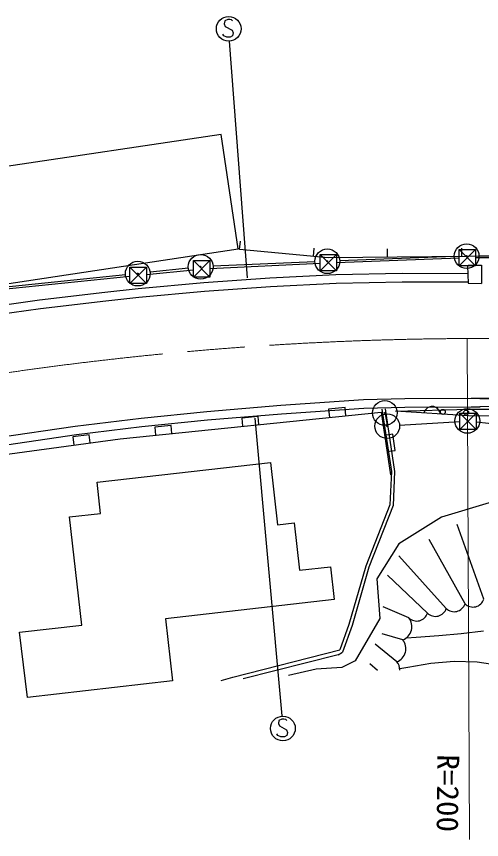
# Model space of a CAD drawing. Units: millimetres, scale not verified. Extents: x 40000 to 680000, y 20000 to 380000.
# Drawn here: x 97988 to 126198, y 257891 to 307844 of the extents above; entities that cross this region are included whole.
import ezdxf
from ezdxf.enums import TextEntityAlignment as Align

# ---------------------------------------------------------------- set-up
doc = ezdxf.new("R2010")
doc.units = ezdxf.units.MM
doc.header["$LTSCALE"] = 1000
doc.linetypes.add('CHAIN', pattern=[18.5, 12, -1.5, 3.5, -1.5])
for name, color, linetype, lineweight in [('M-BGD', 7, 'Continuous', 25), ('M-BGD-EXST', 7, 'Continuous', 25), ('M-BMK', 2, 'CHAIN', 13), ('M-BMK-ROW', 30, 'Continuous', 25), ('M-STR-HTXT', 7, 'Continuous', 13)]:
    doc.layers.add(name, color=color, linetype=linetype, lineweight=lineweight)
doc.styles.add('ＭＳ ゴシック', font='')
doc.styles.get('ＭＳ ゴシック').set_extended_font_data('MS Gothic')

msp = doc.modelspace()

# ---------------------------------------------------------------- linework, layer by layer
at = {"layer": 'M-BGD'}
for p, q in [((110403, 300683), (77679, 295803)), ((111440, 293733), (110403, 300683)), ((78720, 288822), (111440, 293733)), ((111525, 293706), (111572, 294204)), ((116005, 293283), (116052, 293780)), ((120501, 293235), (120495, 293735)), ((125000, 293280), (124995, 293780)), ((116898, 293198), (111525, 293706)), ((142999, 293463), (116898, 293198)), ((109718, 292549), (116406, 292872)), ((117406, 292915), (124832, 293190)), ((125395, 292750), (126197, 292745)), ((125832, 293209), (136632, 293224)), ((126197, 292745), (126189, 291645)), ((105872, 292187), (108718, 292475)), ((121377, 292248), (117366, 292160)), ((125385, 292233), (121377, 292248)), ((125350, 292708), (125387, 291650)), ((96965, 291275), (104872, 292085)), ((113360, 291957), (109351, 291671)), ((117366, 292160), (113360, 291957)), ((121382, 291728), (117385, 291641)), ((125379, 291713), (121382, 291728)), ((105362, 291306), (103356, 291086)), ((109351, 291671), (105362, 291306)), ((113391, 291438), (109393, 291153)), ((117385, 291641), (113391, 291438)), ((125387, 291650), (126189, 291645)), ((103356, 291086), (99381, 290619)), ((105414, 290788), (103414, 290569)), ((109393, 291153), (105414, 290788)), ((99381, 290619), (95396, 290058)), ((103414, 290569), (99447, 290103)), ((99447, 290103), (95472, 289544)), ((119034, 284580), (114027, 284224)), ((121539, 284639), (119034, 284580)), ((125567, 284649), (121539, 284639)), ((126107, 284654), (125567, 284649)), ((130917, 284676), (126086, 284662)), ((126086, 284662), (130917, 284676)), ((104287, 282209), (120107, 283836)), ((109535, 283854), (105542, 283453)), ((114027, 284224), (109535, 283854)), ((119059, 284060), (114067, 283706)), ((117916, 284113), (116921, 284011)), ((116921, 284011), (116973, 283513)), ((117967, 283616), (117916, 284113)), ((121545, 284119), (119059, 284060)), ((120107, 283836), (120670, 280019)), ((120146, 284006), (120727, 280218)), ((120344, 284036), (120928, 280229)), ((120983, 283885), (125439, 284006)), ((125417, 283614), (120983, 283885)), ((125570, 284129), (121545, 284119)), ((122748, 283897), (122701, 283780)), ((122814, 283994), (122748, 283897)), ((122920, 284087), (122814, 283994)), ((123023, 284141), (122920, 284087)), ((123145, 284174), (123023, 284141)), ((123305, 284164), (123145, 284174)), ((123423, 284117), (123305, 284164)), ((123519, 284051), (123423, 284117)), ((123612, 283945), (123519, 284051)), ((123666, 283841), (123612, 283945)), ((123699, 283719), (123666, 283841)), ((125439, 284006), (129989, 284014)), ((126112, 284134), (125570, 284129)), ((130919, 284176), (126088, 284162)), ((105542, 283453), (101551, 282960)), ((109582, 283336), (105600, 282937)), ((114067, 283706), (109582, 283336)), ((112643, 283571), (111648, 283469)), ((111648, 283469), (111699, 282971)), ((112694, 283074), (112643, 283571)), ((129926, 283539), (125417, 283614)), ((101551, 282960), (95598, 282079)), ((105600, 282937), (101621, 282444)), ((107370, 283029), (106375, 282927)), ((106375, 282927), (106426, 282429)), ((107421, 282531), (107370, 283029)), ((101621, 282444), (95673, 281565)), ((102390, 282457), (101399, 282323)), ((101399, 282323), (101466, 281827)), ((102457, 281961), (102390, 282457)), ((120810, 282495), (120315, 282422)), ((120956, 281506), (120810, 282495)), ((90332, 280319), (104287, 282209)), ((120461, 281432), (120956, 281506)), ((102876, 279575), (113401, 280775)), ((113401, 280775), (113831, 276999)), ((120727, 280218), (120630, 278208)), ((120928, 280229), (120828, 278165)), ((103088, 277685), (102876, 279575)), ((126660, 278334), (123774, 277456)), ((120630, 278208), (119174, 274481)), ((120828, 278165), (119363, 274417)), ((101200, 277471), (103088, 277685)), ((101946, 270896), (101200, 277471)), ((123774, 277456), (121178, 275838)), ((113831, 276999), (114824, 277112)), ((114824, 277112), (115152, 274231)), ((126333, 272480), (124728, 277011)), ((121178, 275838), (119851, 273716)), ((125196, 272197), (123030, 276096)), ((124059, 271914), (121181, 275112)), ((115152, 274231), (117040, 274446)), ((117040, 274446), (117266, 272458)), ((119174, 274481), (118155, 270934)), ((119363, 274417), (118346, 270872)), ((122922, 271632), (120495, 273936)), ((119851, 273716), (120036, 271300)), ((117266, 272458), (107032, 271294)), ((121785, 271349), (120240, 272011)), ((107032, 271294), (107462, 267519)), ((120036, 271300), (118532, 268739)), ((98170, 270470), (101946, 270896)), ((118155, 270934), (117611, 269412)), ((118346, 270872), (117768, 269256)), ((98663, 266510), (98170, 270470)), ((121424, 270013), (120161, 270368)), ((122242, 270175), (123602, 270279)), ((123602, 270279), (124962, 270401)), ((124962, 270401), (126321, 270553)), ((121063, 268677), (119745, 269748)), ((121648, 270133), (122242, 270175)), ((111104, 267752), (117611, 269412)), ((117507, 269100), (117768, 269256)), ((117507, 269100), (111733, 267641)), ((117719, 268337), (116170, 268235)), ((118532, 268739), (117719, 268337)), ((119891, 268151), (119413, 268564)), ((121236, 268267), (121726, 268359)), ((121726, 268359), (123126, 268586)), ((123126, 268586), (124528, 268713)), ((124528, 268713), (125931, 268678)), ((125931, 268678), (126746, 268557)), ((110403, 267543), (111104, 267752)), ((116170, 268235), (114496, 267844)), ((107462, 267519), (98663, 266510))]:
    msp.add_line(p, q, dxfattribs=at)
for centre, radius in [((125293, 293297), 30), ((123849, 283845), 150), ((125263, 283804), 150)]:
    msp.add_circle(centre, radius, dxfattribs=at)
for centre, radius, start, end in [((125677, 272687), 687, 225.4636, 342.4589), ((123403, 272121), 687, 225.4636, 342.4589), ((124540, 272404), 687, 225.4636, 342.4589), ((121112, 270814), 859, 291.2318, 38.5431), ((122266, 271839), 687, 225.4636, 342.4589), ((120752, 269477), 859, 291.2318, 38.5431), ((120492, 268193), 748, 359.0234, 40.2424)]:
    msp.add_arc(centre, radius, start, end, dxfattribs=at)
at = {"layer": 'M-BGD-EXST'}
for p, q in [((110621, 307574), (110591, 307394)), ((110591, 307394), (110651, 307244)), ((110801, 307664), (110621, 307574)), ((110651, 307244), (111071, 307004)), ((110921, 307664), (110801, 307664)), ((111041, 307634), (110921, 307664)), ((111101, 307574), (111041, 307634)), ((110561, 306674), (110501, 306764)), ((111071, 307004), (111131, 306854)), ((111131, 306854), (111101, 306674)), ((110741, 306584), (110561, 306674)), ((110951, 306584), (110741, 306584)), ((112006, 291980), (110918, 306350)), ((111101, 306674), (110951, 306584)), ((112447, 283469), (114079, 265404)), ((113909, 265113), (113879, 264933)), ((113879, 264933), (113939, 264783)), ((114089, 265203), (113909, 265113)), ((113939, 264783), (114359, 264543)), ((114209, 265203), (114089, 265203)), ((114329, 265173), (114209, 265203)), ((114389, 265113), (114329, 265173)), ((113849, 264213), (113789, 264303)), ((114359, 264543), (114419, 264393)), ((114419, 264393), (114389, 264213)), ((114029, 264123), (113849, 264213)), ((114239, 264123), (114029, 264123)), ((114389, 264213), (114239, 264123))]:
    msp.add_line(p, q, dxfattribs=at)
for centre in [(110861, 307094), (114149, 264633)]:
    msp.add_circle(centre, 750, dxfattribs=at)
at = {"layer": 'M-BMK'}
msp.add_line((125336, 288298), (137148, 288349), dxfattribs=at)
msp.add_arc((126192, 88300), 200000, 90.24521, 101.41614, dxfattribs=at)
at = {"layer": 'M-BMK-ROW'}
for p, q in [((116406, 292396), (116406, 293396)), ((116406, 293396), (117406, 293396)), ((116406, 292396), (117406, 293396)), ((116406, 293396), (117406, 292396)), ((117406, 293396), (117406, 292396)), ((124543, 293270), (117593, 293014)), ((124832, 292708), (124832, 293708)), ((124832, 293708), (125832, 293708)), ((124832, 292708), (125832, 293708)), ((124832, 293708), (125832, 292708)), ((125832, 293708), (125832, 292708)), ((136316, 293346), (126043, 293301)), ((108718, 292025), (108718, 293025)), ((108718, 293025), (109718, 293025)), ((108718, 292025), (109718, 293025)), ((108718, 293025), (109718, 292025)), ((109718, 293025), (109718, 292025)), ((116094, 292953), (109909, 292684)), ((104872, 291636), (104872, 292636)), ((104872, 292636), (105872, 292636)), ((104872, 291636), (105872, 292636)), ((104872, 292636), (105872, 291636)), ((105872, 292636), (105872, 291636)), ((108414, 292570), (106091, 292317)), ((117406, 292396), (116406, 292396)), ((125832, 292708), (124832, 292708)), ((104599, 292160), (97158, 291403)), ((109718, 292025), (108718, 292025)), ((105872, 291636), (104872, 291636)), ((124880, 282771), (124880, 283771)), ((124880, 283771), (125880, 283771)), ((124880, 282771), (125880, 283771)), ((124880, 283771), (125880, 282771)), ((125880, 283771), (125880, 282771)), ((120344, 283718), (120466, 283043)), ((124880, 283241), (121226, 283025)), ((125880, 282771), (124880, 282771)), ((132897, 282501), (125880, 283220))]:
    msp.add_line(p, q, dxfattribs=at)
for centre, radius in [((116843, 292986), 750), ((125293, 293297), 750), ((109159, 292651), 750), ((105345, 292236), 750), ((116843, 292986), 30), ((105345, 292236), 30), ((109159, 292651), 30), ((120332, 283781), 750), ((120332, 283781), 30), ((125338, 283297), 750), ((120478, 282980), 750), ((125338, 283297), 30), ((120478, 282980), 30)]:
    msp.add_circle(centre, radius, dxfattribs=at)
at = {"layer": 'M-STR-HTXT'}
msp.add_line((125336, 288298), (125469, 257891), dxfattribs=at)

# ---------------------------------------------------------------- texts
at = {"layer": 'M-STR-HTXT', "style": 'ＭＳ ゴシック', "width": 1.05}
msp.add_text('R=200', height=1320, rotation=269.4, dxfattribs=at).set_placement((123132, 263071), align=Align.BOTTOM_LEFT)

doc.saveas('drawing.dxf')
